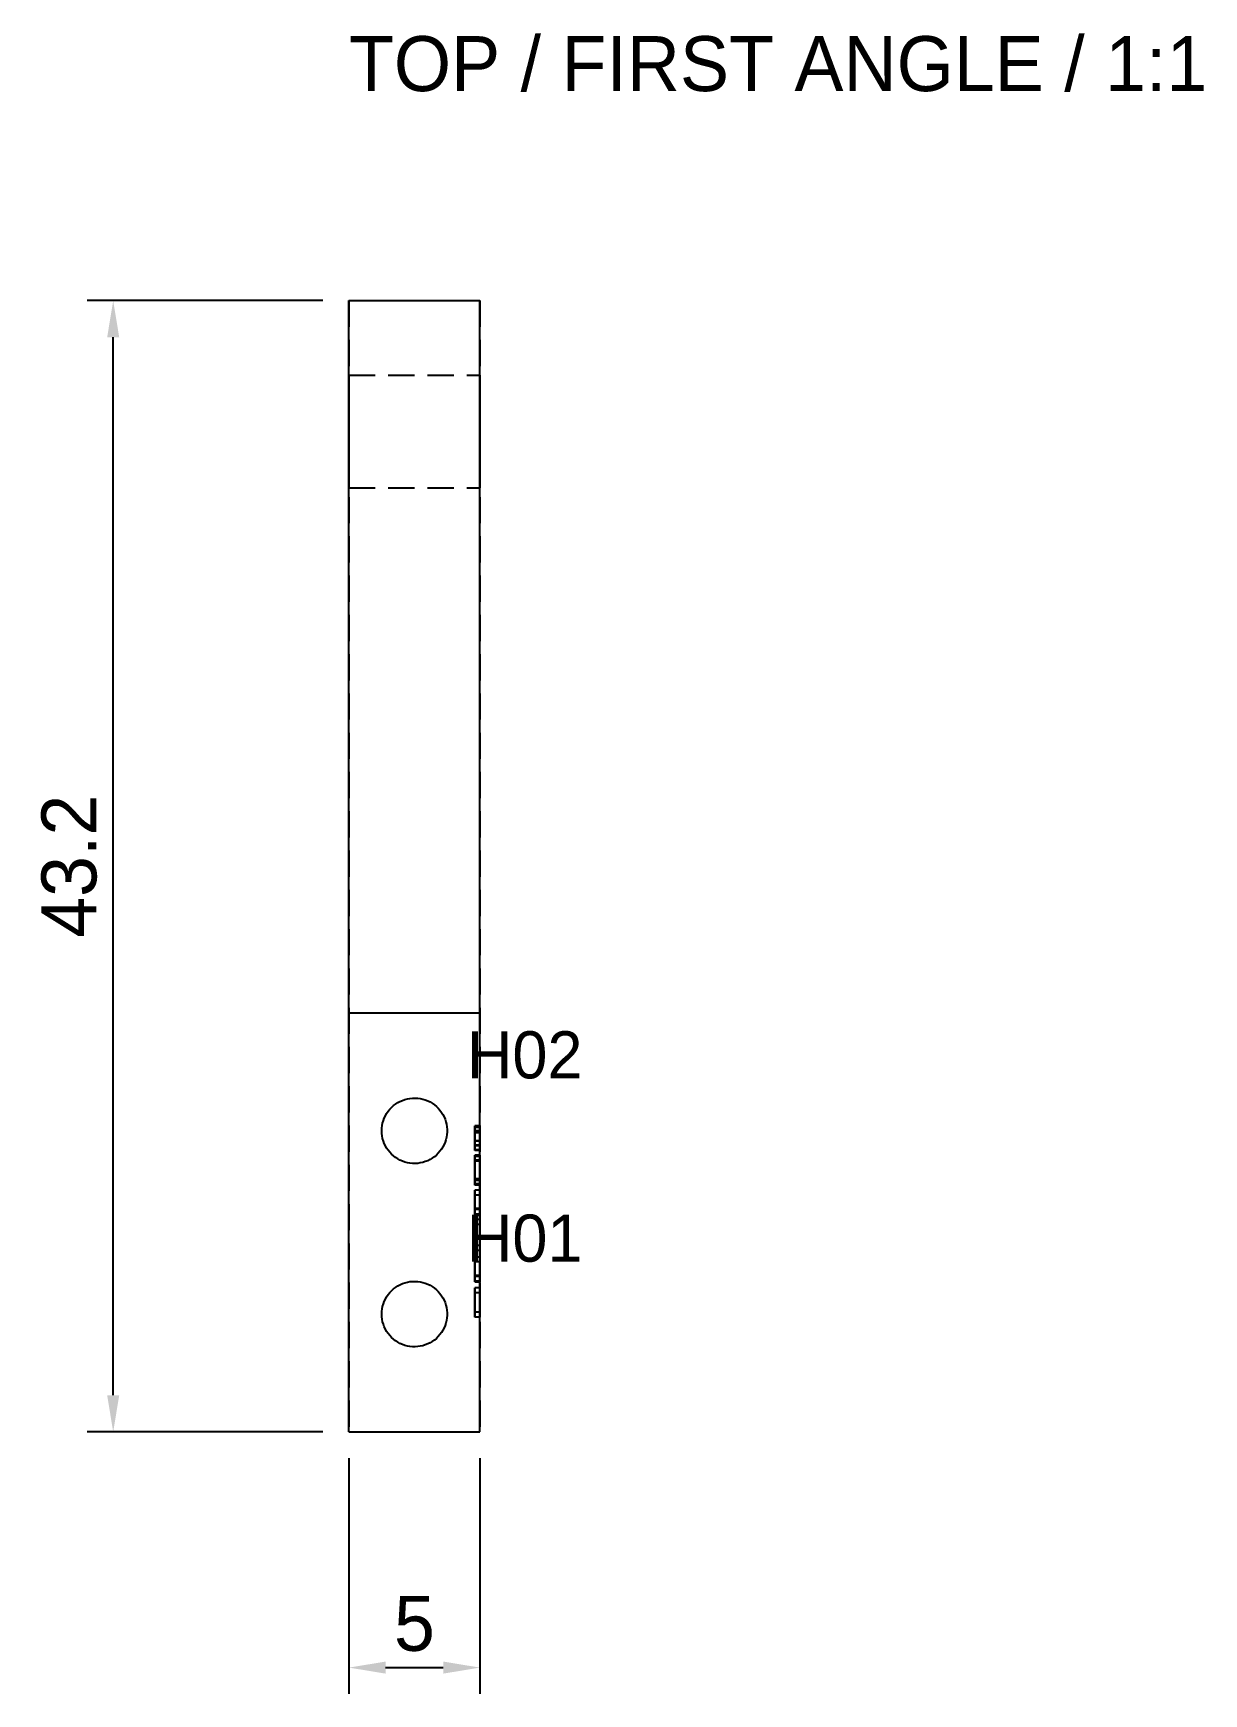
# Model space of a CAD drawing. Header units: millimetres. Extents: x -120 to 215, y -119 to 83.
# Drawn here: x -12.1 to 32.6, y -119 to -55.6 of the extents above; entities that cross this region are included whole.
import ezdxf

# ---------------------------------------------------------------- set-up
doc = ezdxf.new("R2010")
doc.units = ezdxf.units.MM
doc.linetypes.add('DASHED', pattern=[1.5, 1, -0.5])
for name, color, linetype in [('ANNOTATION', 7, 'Continuous'), ('DIMENSION', 3, 'Continuous'), ('HIDDEN', 8, 'DASHED'), ('VISIBLE', 7, 'Continuous')]:
    doc.layers.add(name, color=color, linetype=linetype)
doc.dimstyles.get("Standard").update_dxf_attribs({"dimtxt": 2.5, "dimasz": 2.5, "dimexe": 1.25, "dimexo": 0.625, "dimtad": 1, "dimcen": 2.5, "dimazin": 3, "dimtfac": 1, "dimtmove": 0, "dimatfit": 3})

msp = doc.modelspace()

# ---------------------------------------------------------------- linework, layer by layer
at = {"layer": 'HIDDEN'}
for points in [[(0, -65.8), (0, -109)], [(0, -65.8), (5, -65.8)], [(5, -65.8), (5, -109)], [(0, -72.95), (0, -72.8961), (0, -72.73708), (0, -72.48094), (0, -72.1405), (0, -71.73285), (0, -71.27842), (0, -70.8), (0, -70.32158), (0, -69.86715), (0, -69.4595), (0, -69.11906), (0, -68.86292), (0, -68.70391), (0, -68.65)], [(0, -68.65), (0, -68.70391), (0, -68.86292), (0, -69.11906), (0, -69.4595), (0, -69.86715), (0, -70.32158), (0, -70.8), (0, -71.27842), (0, -71.73285), (0, -72.1405), (0, -72.48094), (0, -72.73708), (0, -72.8961), (0, -72.95)], [(0, -68.65), (5, -68.65)], [(0, -68.65), (5, -68.65)], [(5, -72.95), (5, -72.8961), (5, -72.73708), (5, -72.48094), (5, -72.1405), (5, -71.73285), (5, -71.27842), (5, -70.8), (5, -70.32158), (5, -69.86715), (5, -69.4595), (5, -69.11906), (5, -68.86292), (5, -68.70391), (5, -68.65)], [(5, -68.65), (5, -68.70391), (5, -68.86292), (5, -69.11906), (5, -69.4595), (5, -69.86715), (5, -70.32158), (5, -70.8), (5, -71.27842), (5, -71.73285), (5, -72.1405), (5, -72.48094), (5, -72.73708), (5, -72.8961), (5, -72.95)], [(0, -72.95), (5, -72.95)], [(0, -72.95), (5, -72.95)], [(0, -93), (5, -93)], [(1.25, -97.5), (1.25395, -97.40069), (1.26578, -97.302), (1.28541, -97.20457), (1.31272, -97.109), (1.34754, -97.01591), (1.38965, -96.92588), (1.43877, -96.83948), (1.4946, -96.75725), (1.55679, -96.67972), (1.62495, -96.60737), (1.69863, -96.54067), (1.77738, -96.48004), (1.86071, -96.42585), (1.94807, -96.37845), (2.03892, -96.33815), (2.13269, -96.30519), (2.22878, -96.27978), (2.32658, -96.26209), (2.42548, -96.25222), (2.52485, -96.25025), (2.62407, -96.25617), (2.7225, -96.26996), (2.81952, -96.29153), (2.91452, -96.32073), (3.00691, -96.3574), (3.09608, -96.40128), (3.18149, -96.45211), (3.26259, -96.50957), (3.33887, -96.57329), (3.40985, -96.64287), (3.47507, -96.71787), (3.53413, -96.79781), (3.58665, -96.88219), (3.6323, -96.97048), (3.67079, -97.06211), (3.70188, -97.15652), (3.72537, -97.25309), (3.74112, -97.35123), (3.74901, -97.4503), (3.74901, -97.5497), (3.74112, -97.64877), (3.72537, -97.74691), (3.70188, -97.84348), (3.67079, -97.93789), (3.6323, -98.02952), (3.58665, -98.11781), (3.53413, -98.20219), (3.47507, -98.28214), (3.40985, -98.35713), (3.33887, -98.42671), (3.26259, -98.49043), (3.18149, -98.54789), (3.09608, -98.59872), (3.00691, -98.6426), (2.91452, -98.67927), (2.81952, -98.70847), (2.7225, -98.73004), (2.62407, -98.74383), (2.52485, -98.74975), (2.42548, -98.74778), (2.32658, -98.73791), (2.22878, -98.72022), (2.13269, -98.69481), (2.03892, -98.66185), (1.94807, -98.62155), (1.86071, -98.57415), (1.77738, -98.51996), (1.69863, -98.45933), (1.62495, -98.39263), (1.55679, -98.32028), (1.4946, -98.24275), (1.43877, -98.16052), (1.38965, -98.07412), (1.34754, -97.98409), (1.31272, -97.891), (1.28541, -97.79543), (1.26578, -97.698), (1.25395, -97.59931), (1.25, -97.5)], [(5, -97.31104), (4.8, -97.31104)], [(4.8, -97.31104), (4.8, -97.31317), (4.8, -97.31958), (4.8, -97.33026), (4.8, -97.34521), (4.8, -97.36444), (4.8, -97.38794), (4.8, -97.41571), (4.8, -97.44775)], [(4.8, -97.38135), (4.8, -97.36487), (4.8, -97.35059), (4.8, -97.3385), (4.8, -97.32861), (4.8, -97.32092), (4.8, -97.31543), (4.8, -97.31213), (4.8, -97.31104)], [(4.8, -97.57861), (4.8, -97.51868), (4.8, -97.46582), (4.8, -97.42004), (4.8, -97.38135)], [(5, -97.38135), (4.8, -97.38135)], [(4.8, -97.38135), (4.8, -97.38446), (4.8, -97.3938), (4.8, -97.40936), (4.8, -97.43115)], [(4.8, -97.43359), (4.8, -97.41074), (4.8, -97.39441), (4.8, -97.38461), (4.8, -97.38135)], [(4.8, -97.43115), (4.8, -97.45905), (4.8, -97.49292), (4.8, -97.53278), (4.8, -97.57861)], [(4.8, -97.58447), (4.8, -97.53806), (4.8, -97.49744), (4.8, -97.46262), (4.8, -97.43359)], [(4.8, -97.44775), (4.8, -97.48306), (4.8, -97.52063), (4.8, -97.56046), (4.8, -97.60254), (4.8, -97.64688), (4.8, -97.69348), (4.8, -97.74234), (4.8, -97.79346)], [(5, -97.49756), (4.8, -97.49756)], [(4.8, -97.49756), (4.8, -97.49879), (4.8, -97.5025), (4.8, -97.50868), (4.8, -97.51733), (4.8, -97.52846), (4.8, -97.54205), (4.8, -97.55812), (4.8, -97.57666)], [(4.8, -97.58301), (4.8, -97.56298), (4.8, -97.54562), (4.8, -97.53094), (4.8, -97.51892), (4.8, -97.50957), (4.8, -97.5029), (4.8, -97.49889), (4.8, -97.49756)], [(5, -97.56201), (4.8, -97.56201)], [(4.8, -97.56201), (4.8, -97.56303), (4.8, -97.5661), (4.8, -97.57121), (4.8, -97.57837), (4.8, -97.58757), (4.8, -97.59882), (4.8, -97.61211), (4.8, -97.62744)], [(4.8, -97.65186), (4.8, -97.6308), (4.8, -97.61255), (4.8, -97.59711), (4.8, -97.58447), (4.8, -97.57465), (4.8, -97.56763), (4.8, -97.56342), (4.8, -97.56201)], [(4.8, -97.57666), (4.8, -97.6189), (4.8, -97.6665), (4.8, -97.71948), (4.8, -97.77783)], [(5, -97.57861), (4.8, -97.57861)], [(4.8, -97.79248), (4.8, -97.73288), (4.8, -97.6781), (4.8, -97.62814), (4.8, -97.58301)], [(4.8, -97.80029), (4.8, -97.74286), (4.8, -97.68774), (4.8, -97.63495), (4.8, -97.58447)], [(4.8, -97.62744), (4.8, -97.66254), (4.8, -97.70239), (4.8, -97.74701), (4.8, -97.79639)], [(4.8, -97.854), (4.8, -97.79926), (4.8, -97.74731), (4.8, -97.69818), (4.8, -97.65186)], [(5, -97.38135), (5, -97.36487), (5, -97.35059), (5, -97.3385), (5, -97.32861), (5, -97.32092), (5, -97.31543), (5, -97.31213), (5, -97.31104)], [(5, -97.31104), (5, -97.31317), (5, -97.31958), (5, -97.33026), (5, -97.34521), (5, -97.36444), (5, -97.38794), (5, -97.41571), (5, -97.44775)], [(5, -97.43359), (5, -97.41074), (5, -97.39441), (5, -97.38461), (5, -97.38135)], [(5, -97.38135), (5, -97.38446), (5, -97.3938), (5, -97.40936), (5, -97.43115)], [(5, -97.57861), (5, -97.51868), (5, -97.46582), (5, -97.42004), (5, -97.38135)], [(5, -97.43115), (5, -97.45905), (5, -97.49292), (5, -97.53278), (5, -97.57861)], [(5, -97.58447), (5, -97.53806), (5, -97.49744), (5, -97.46262), (5, -97.43359)], [(5, -97.44775), (5, -97.48306), (5, -97.52063), (5, -97.56046), (5, -97.60254), (5, -97.64688), (5, -97.69348), (5, -97.74234), (5, -97.79346)], [(5, -97.58301), (5, -97.56298), (5, -97.54562), (5, -97.53094), (5, -97.51892), (5, -97.50957), (5, -97.5029), (5, -97.49889), (5, -97.49756)], [(5, -97.49756), (5, -97.49879), (5, -97.5025), (5, -97.50868), (5, -97.51733), (5, -97.52846), (5, -97.54205), (5, -97.55812), (5, -97.57666)], [(5, -97.65186), (5, -97.6308), (5, -97.61255), (5, -97.59711), (5, -97.58447), (5, -97.57465), (5, -97.56763), (5, -97.56342), (5, -97.56201)], [(5, -97.56201), (5, -97.56303), (5, -97.5661), (5, -97.57121), (5, -97.57837), (5, -97.58757), (5, -97.59882), (5, -97.61211), (5, -97.62744)], [(5, -97.57666), (5, -97.6189), (5, -97.6665), (5, -97.71948), (5, -97.77783)], [(5, -97.79248), (5, -97.73288), (5, -97.6781), (5, -97.62814), (5, -97.58301)], [(5, -97.80029), (5, -97.74286), (5, -97.68774), (5, -97.63495), (5, -97.58447)], [(5, -97.62744), (5, -97.66254), (5, -97.70239), (5, -97.74701), (5, -97.79639)], [(5, -97.854), (5, -97.79926), (5, -97.74731), (5, -97.69818), (5, -97.65186)], [(4.8, -97.77783), (4.8, -97.80426), (4.8, -97.83374), (4.8, -97.86627), (4.8, -97.90186)], [(4.8, -97.96973), (4.8, -97.93137), (4.8, -97.88904), (4.8, -97.84274), (4.8, -97.79248)], [(4.8, -97.79346), (4.8, -97.8837), (4.8, -97.96594), (4.8, -98.04019), (4.8, -98.10645)], [(4.8, -97.79639), (4.8, -97.84552), (4.8, -97.89038), (4.8, -97.93097), (4.8, -97.96729)], [(4.8, -98.08447), (4.8, -98.02386), (4.8, -97.9563), (4.8, -97.88178), (4.8, -97.80029)], [(4.8, -97.88232), (4.8, -97.86646), (4.8, -97.854)], [(5, -97.88232), (4.8, -97.88232)], [(4.8, -97.90186), (4.8, -97.88232)], [(5, -97.90186), (4.8, -97.90186)], [(4.8, -97.96729), (4.8, -97.99841), (4.8, -98.02344), (4.8, -98.04236), (4.8, -98.05518)], [(4.8, -98.07275), (4.8, -98.05496), (4.8, -98.03186), (4.8, -98.00345), (4.8, -97.96973)], [(5, -98.05518), (4.8, -98.05518)], [(4.8, -98.05518), (4.8, -98.23096)], [(5, -98.07275), (4.8, -98.07275)], [(4.8, -98.24854), (4.8, -98.07275)], [(4.8, -98.23096), (4.8, -98.22162), (4.8, -98.20972), (4.8, -98.19525), (4.8, -98.17822), (4.8, -98.15863), (4.8, -98.13647), (4.8, -98.11176), (4.8, -98.08447)], [(4.8, -98.10645), (4.8, -98.1359), (4.8, -98.16202), (4.8, -98.18479), (4.8, -98.20422), (4.8, -98.22031), (4.8, -98.23306), (4.8, -98.24247), (4.8, -98.24854)], [(5, -98.23096), (4.8, -98.23096)], [(5, -98.24854), (4.8, -98.24854)], [(5, -97.77783), (5, -97.80426), (5, -97.83374), (5, -97.86627), (5, -97.90186)], [(5, -97.96973), (5, -97.93137), (5, -97.88904), (5, -97.84274), (5, -97.79248)], [(5, -97.79346), (5, -97.8837), (5, -97.96594), (5, -98.04019), (5, -98.10645)], [(5, -97.79639), (5, -97.84552), (5, -97.89038), (5, -97.93097), (5, -97.96729)], [(5, -98.08447), (5, -98.02386), (5, -97.9563), (5, -97.88178), (5, -97.80029)], [(5, -97.88232), (5, -97.86646), (5, -97.854)], [(5, -97.90186), (5, -97.88232)], [(5, -97.96729), (5, -97.99841), (5, -98.02344), (5, -98.04236), (5, -98.05518)], [(5, -98.07275), (5, -98.05496), (5, -98.03186), (5, -98.00345), (5, -97.96973)], [(5, -98.05518), (5, -98.23096)], [(5, -98.24854), (5, -98.07275)], [(5, -98.23096), (5, -98.22162), (5, -98.20972), (5, -98.19525), (5, -98.17822), (5, -98.15863), (5, -98.13647), (5, -98.11176), (5, -98.08447)], [(5, -98.10645), (5, -98.1359), (5, -98.16202), (5, -98.18479), (5, -98.20422), (5, -98.22031), (5, -98.23306), (5, -98.24247), (5, -98.24854)], [(5, -98.43701), (4.8, -98.43701)], [(4.8, -98.43701), (4.8, -98.43803), (4.8, -98.4411), (4.8, -98.44621), (4.8, -98.45337), (4.8, -98.46257), (4.8, -98.47382), (4.8, -98.48711), (4.8, -98.50244)], [(4.8, -98.49658), (4.8, -98.47052), (4.8, -98.4519), (4.8, -98.44073), (4.8, -98.43701)], [(5, -98.47998), (4.8, -98.47998)], [(4.8, -98.47998), (4.8, -98.66162)], [(4.8, -98.55029), (4.8, -98.52136), (4.8, -98.5), (4.8, -98.48621), (4.8, -98.47998)], [(4.8, -98.68115), (4.8, -98.65092), (4.8, -98.62274), (4.8, -98.5966), (4.8, -98.57251), (4.8, -98.55046), (4.8, -98.53046), (4.8, -98.5125), (4.8, -98.49658)], [(4.8, -98.50244), (4.8, -98.53873), (4.8, -98.58215), (4.8, -98.63272), (4.8, -98.69043)], [(4.8, -98.7373), (4.8, -98.68002), (4.8, -98.62976), (4.8, -98.58652), (4.8, -98.55029)], [(5, -98.61963), (4.8, -98.61963)], [(4.8, -98.61963), (4.8, -98.62207), (4.8, -98.62939), (4.8, -98.6416), (4.8, -98.65869)], [(4.8, -98.66016), (4.8, -98.64243), (4.8, -98.62976), (4.8, -98.62216), (4.8, -98.61963)], [(4.8, -98.65869), (4.8, -98.6814), (4.8, -98.71045), (4.8, -98.74585), (4.8, -98.7876)], [(4.8, -98.78369), (4.8, -98.74484), (4.8, -98.7113), (4.8, -98.68308), (4.8, -98.66016)], [(5, -98.66162), (4.8, -98.66162)], [(4.8, -98.66162), (4.8, -98.66637), (4.8, -98.67331), (4.8, -98.68243), (4.8, -98.69373), (4.8, -98.70721), (4.8, -98.72287), (4.8, -98.74072), (4.8, -98.76074)], [(4.8, -98.99805), (4.8, -98.94257), (4.8, -98.89163), (4.8, -98.84522), (4.8, -98.80334), (4.8, -98.766), (4.8, -98.73318), (4.8, -98.7049), (4.8, -98.68115)], [(4.8, -98.69043), (4.8, -98.75363), (4.8, -98.82068), (4.8, -98.89157), (4.8, -98.96631)], [(4.8, -99.01807), (4.8, -98.94083), (4.8, -98.86829), (4.8, -98.80045), (4.8, -98.7373)], [(4.8, -98.76074), (4.8, -98.78312), (4.8, -98.80801), (4.8, -98.83543), (4.8, -98.86536), (4.8, -98.8978), (4.8, -98.93277), (4.8, -98.97025), (4.8, -99.01025)], [(4.8, -98.9751), (4.8, -98.92249), (4.8, -98.87305), (4.8, -98.82678), (4.8, -98.78369)], [(4.8, -98.7876), (4.8, -98.80418), (4.8, -98.82513), (4.8, -98.85045), (4.8, -98.88013), (4.8, -98.91417), (4.8, -98.95258), (4.8, -98.99535), (4.8, -99.04248)], [(5, -98.49658), (5, -98.47052), (5, -98.4519), (5, -98.44073), (5, -98.43701)], [(5, -98.43701), (5, -98.43803), (5, -98.4411), (5, -98.44621), (5, -98.45337), (5, -98.46257), (5, -98.47382), (5, -98.48711), (5, -98.50244)], [(5, -98.55029), (5, -98.52136), (5, -98.5), (5, -98.48621), (5, -98.47998)], [(5, -98.47998), (5, -98.66162)], [(5, -98.68115), (5, -98.65092), (5, -98.62274), (5, -98.5966), (5, -98.57251), (5, -98.55046), (5, -98.53046), (5, -98.5125), (5, -98.49658)], [(5, -98.50244), (5, -98.53873), (5, -98.58215), (5, -98.63272), (5, -98.69043)], [(5, -98.7373), (5, -98.68002), (5, -98.62976), (5, -98.58652), (5, -98.55029)], [(5, -98.66016), (5, -98.64243), (5, -98.62976), (5, -98.62216), (5, -98.61963)], [(5, -98.61963), (5, -98.62207), (5, -98.62939), (5, -98.6416), (5, -98.65869)], [(5, -98.65869), (5, -98.6814), (5, -98.71045), (5, -98.74585), (5, -98.7876)], [(5, -98.78369), (5, -98.74484), (5, -98.7113), (5, -98.68308), (5, -98.66016)], [(5, -98.66162), (5, -98.66637), (5, -98.67331), (5, -98.68243), (5, -98.69373), (5, -98.70721), (5, -98.72287), (5, -98.74072), (5, -98.76074)], [(5, -98.99805), (5, -98.94257), (5, -98.89163), (5, -98.84522), (5, -98.80334), (5, -98.766), (5, -98.73318), (5, -98.7049), (5, -98.68115)], [(5, -98.69043), (5, -98.75363), (5, -98.82068), (5, -98.89157), (5, -98.96631)], [(5, -99.01807), (5, -98.94083), (5, -98.86829), (5, -98.80045), (5, -98.7373)], [(5, -98.76074), (5, -98.78312), (5, -98.80801), (5, -98.83543), (5, -98.86536), (5, -98.8978), (5, -98.93277), (5, -98.97025), (5, -99.01025)], [(5, -98.9751), (5, -98.92249), (5, -98.87305), (5, -98.82678), (5, -98.78369)], [(5, -98.7876), (5, -98.80418), (5, -98.82513), (5, -98.85045), (5, -98.88013), (5, -98.91417), (5, -98.95258), (5, -98.99535), (5, -99.04248)], [(4.8, -98.96631), (4.8, -99.05954), (4.8, -99.1449), (4.8, -99.22238), (4.8, -99.29199)], [(4.8, -99.19482), (4.8, -99.14447), (4.8, -99.09106), (4.8, -99.03461), (4.8, -98.9751)], [(4.8, -99.28369), (4.8, -99.26727), (4.8, -99.24533), (4.8, -99.21789), (4.8, -99.18494), (4.8, -99.14648), (4.8, -99.10251), (4.8, -99.05303), (4.8, -98.99805)], [(4.8, -99.01025), (4.8, -99.05177), (4.8, -99.09036), (4.8, -99.12605), (4.8, -99.15881), (4.8, -99.18867), (4.8, -99.21561), (4.8, -99.23963), (4.8, -99.26074)], [(4.8, -99.28076), (4.8, -99.22003), (4.8, -99.15601), (4.8, -99.08868), (4.8, -99.01807)], [(4.8, -99.04248), (4.8, -99.08995), (4.8, -99.13373), (4.8, -99.17381), (4.8, -99.21021), (4.8, -99.2429), (4.8, -99.27191), (4.8, -99.29723), (4.8, -99.31885)], [(4.8, -99.33887), (4.8, -99.31247), (4.8, -99.27966), (4.8, -99.24045), (4.8, -99.19482)], [(4.8, -99.26074), (4.8, -99.27917), (4.8, -99.29514), (4.8, -99.30865), (4.8, -99.3197), (4.8, -99.3283), (4.8, -99.33444), (4.8, -99.33813), (4.8, -99.33936)], [(4.8, -99.46045), (4.8, -99.42615), (4.8, -99.38477), (4.8, -99.3363), (4.8, -99.28076)], [(4.8, -99.33936), (4.8, -99.33588), (4.8, -99.32544), (4.8, -99.30804), (4.8, -99.28369)], [(4.8, -99.29199), (4.8, -99.35413), (4.8, -99.40918), (4.8, -99.45715), (4.8, -99.49805)], [(4.8, -99.31885), (4.8, -99.36685), (4.8, -99.40833), (4.8, -99.44327), (4.8, -99.47168)], [(4.8, -99.39795), (4.8, -99.3895), (4.8, -99.37683), (4.8, -99.35995), (4.8, -99.33887)], [(5, -99.33936), (4.8, -99.33936)], [(5, -99.39795), (4.8, -99.39795)], [(4.8, -99.57666), (4.8, -99.39795)], [(4.8, -99.52197), (4.8, -99.51813), (4.8, -99.50659), (4.8, -99.48737), (4.8, -99.46045)], [(4.8, -99.47168), (4.8, -99.49368), (4.8, -99.5094), (4.8, -99.51883), (4.8, -99.52197)], [(4.8, -99.49805), (4.8, -99.51562), (4.8, -99.53098), (4.8, -99.54412), (4.8, -99.55505), (4.8, -99.56377), (4.8, -99.57028), (4.8, -99.57458), (4.8, -99.57666)], [(5, -99.52197), (4.8, -99.52197)], [(5, -98.96631), (5, -99.05954), (5, -99.1449), (5, -99.22238), (5, -99.29199)], [(5, -99.19482), (5, -99.14447), (5, -99.09106), (5, -99.03461), (5, -98.9751)], [(5, -99.28369), (5, -99.26727), (5, -99.24533), (5, -99.21789), (5, -99.18494), (5, -99.14648), (5, -99.10251), (5, -99.05303), (5, -98.99805)], [(5, -99.01025), (5, -99.05177), (5, -99.09036), (5, -99.12605), (5, -99.15881), (5, -99.18867), (5, -99.21561), (5, -99.23963), (5, -99.26074)], [(5, -99.28076), (5, -99.22003), (5, -99.15601), (5, -99.08868), (5, -99.01807)], [(5, -99.04248), (5, -99.08995), (5, -99.13373), (5, -99.17381), (5, -99.21021), (5, -99.2429), (5, -99.27191), (5, -99.29723), (5, -99.31885)], [(5, -99.33887), (5, -99.31247), (5, -99.27966), (5, -99.24045), (5, -99.19482)], [(5, -99.26074), (5, -99.27917), (5, -99.29514), (5, -99.30865), (5, -99.3197), (5, -99.3283), (5, -99.33444), (5, -99.33813), (5, -99.33936)], [(5, -99.46045), (5, -99.42615), (5, -99.38477), (5, -99.3363), (5, -99.28076)], [(5, -99.33936), (5, -99.33588), (5, -99.32544), (5, -99.30804), (5, -99.28369)], [(5, -99.29199), (5, -99.35413), (5, -99.40918), (5, -99.45715), (5, -99.49805)], [(5, -99.31885), (5, -99.36685), (5, -99.40833), (5, -99.44327), (5, -99.47168)], [(5, -99.39795), (5, -99.3895), (5, -99.37683), (5, -99.35995), (5, -99.33887)], [(5, -99.57666), (5, -99.39795)], [(5, -99.52197), (5, -99.51813), (5, -99.50659), (5, -99.48737), (5, -99.46045)], [(5, -99.47168), (5, -99.49368), (5, -99.5094), (5, -99.51883), (5, -99.52197)], [(5, -99.49805), (5, -99.51562), (5, -99.53098), (5, -99.54412), (5, -99.55505), (5, -99.56377), (5, -99.57028), (5, -99.57458), (5, -99.57666)], [(5, -99.57666), (4.8, -99.57666)], [(5, -99.77197), (4.8, -99.77197)], [(4.8, -99.77197), (4.8, -100.71826)], [(5, -99.77197), (4.8, -99.77197)], [(4.8, -100.47412), (4.8, -99.77197)], [(5, -99.77393), (4.8, -99.77393)], [(4.8, -99.77393), (4.8, -99.77612), (4.8, -99.78271), (4.8, -99.7937), (4.8, -99.80908)], [(4.8, -99.89404), (4.8, -99.86589), (4.8, -99.84149), (4.8, -99.82085), (4.8, -99.80396), (4.8, -99.79082), (4.8, -99.78143), (4.8, -99.7758), (4.8, -99.77393)], [(4.8, -99.80908), (4.8, -99.82956), (4.8, -99.85584), (4.8, -99.88791), (4.8, -99.92578)], [(4.8, -100.22021), (4.8, -100.17004), (4.8, -100.12256), (4.8, -100.07776), (4.8, -100.03564), (4.8, -99.99622), (4.8, -99.95947), (4.8, -99.92542), (4.8, -99.89404)], [(4.8, -99.92578), (4.8, -99.94785), (4.8, -99.9733), (4.8, -100.00211), (4.8, -100.0343), (4.8, -100.06986), (4.8, -100.1088), (4.8, -100.1511), (4.8, -100.19678)], [(5, -99.95459), (4.8, -99.95459)], [(4.8, -99.95459), (4.8, -99.95576), (4.8, -99.95926), (4.8, -99.9651), (4.8, -99.97327), (4.8, -99.98377), (4.8, -99.99661), (4.8, -100.01179), (4.8, -100.0293)], [(4.8, -100.03662), (4.8, -100.0174), (4.8, -100.00073), (4.8, -99.98663), (4.8, -99.9751), (4.8, -99.96613), (4.8, -99.95972), (4.8, -99.95587), (4.8, -99.95459)], [(4.8, -100.0293), (4.8, -100.06949), (4.8, -100.11536), (4.8, -100.1669), (4.8, -100.22412)], [(4.8, -100.35205), (4.8, -100.29607), (4.8, -100.24481), (4.8, -100.19829), (4.8, -100.15649), (4.8, -100.11943), (4.8, -100.0871), (4.8, -100.05949), (4.8, -100.03662)], [(5, -100.47412), (5, -99.77197)], [(5, -99.77197), (5, -100.71826)], [(5, -99.89404), (5, -99.86589), (5, -99.84149), (5, -99.82085), (5, -99.80396), (5, -99.79082), (5, -99.78143), (5, -99.7758), (5, -99.77393)], [(5, -99.77393), (5, -99.77612), (5, -99.78271), (5, -99.7937), (5, -99.80908)], [(5, -99.80908), (5, -99.82956), (5, -99.85584), (5, -99.88791), (5, -99.92578)], [(5, -100.22021), (5, -100.17004), (5, -100.12256), (5, -100.07776), (5, -100.03564), (5, -99.99622), (5, -99.95947), (5, -99.92542), (5, -99.89404)], [(5, -99.92578), (5, -99.94785), (5, -99.9733), (5, -100.00211), (5, -100.0343), (5, -100.06986), (5, -100.1088), (5, -100.1511), (5, -100.19678)], [(5, -100.03662), (5, -100.0174), (5, -100.00073), (5, -99.98663), (5, -99.9751), (5, -99.96613), (5, -99.95972), (5, -99.95587), (5, -99.95459)], [(5, -99.95459), (5, -99.95576), (5, -99.95926), (5, -99.9651), (5, -99.97327), (5, -99.98377), (5, -99.99661), (5, -100.01179), (5, -100.0293)], [(5, -100.0293), (5, -100.06949), (5, -100.11536), (5, -100.1669), (5, -100.22412)], [(5, -100.35205), (5, -100.29607), (5, -100.24481), (5, -100.19829), (5, -100.15649), (5, -100.11943), (5, -100.0871), (5, -100.05949), (5, -100.03662)], [(4.8, -100.19678), (4.8, -100.23456), (4.8, -100.2688), (4.8, -100.2995), (4.8, -100.32666), (4.8, -100.35028), (4.8, -100.37036), (4.8, -100.3869), (4.8, -100.3999)], [(4.8, -100.54541), (4.8, -100.51384), (4.8, -100.47968), (4.8, -100.44292), (4.8, -100.40356), (4.8, -100.36162), (4.8, -100.31708), (4.8, -100.26994), (4.8, -100.22021)], [(4.8, -100.22412), (4.8, -100.28442), (4.8, -100.33838), (4.8, -100.38599), (4.8, -100.42725)], [(4.8, -100.58203), (4.8, -100.56103), (4.8, -100.53781), (4.8, -100.51238), (4.8, -100.48474), (4.8, -100.45489), (4.8, -100.42282), (4.8, -100.38854), (4.8, -100.35205)], [(4.8, -100.3999), (4.8, -100.44092), (4.8, -100.47412)], [(4.8, -100.42725), (4.8, -100.44511), (4.8, -100.46063), (4.8, -100.4738), (4.8, -100.48462), (4.8, -100.49309), (4.8, -100.49921), (4.8, -100.50298), (4.8, -100.50439)], [(5, -100.47412), (4.8, -100.47412)], [(5, -100.50439), (4.8, -100.50439)], [(4.8, -100.50439), (4.8, -100.68506)], [(4.8, -100.68506), (4.8, -100.67882), (4.8, -100.66937), (4.8, -100.65672), (4.8, -100.64087), (4.8, -100.62181), (4.8, -100.59955), (4.8, -100.57408), (4.8, -100.54541)], [(4.8, -100.69775), (4.8, -100.67697), (4.8, -100.65076), (4.8, -100.61911), (4.8, -100.58203)], [(5, -100.68506), (4.8, -100.68506)], [(4.8, -100.71842), (4.8, -100.71713), (4.8, -100.71325), (4.8, -100.70679), (4.8, -100.69775)], [(5, -100.71826), (4.8, -100.71826)], [(4.8, -100.71826), (4.8, -100.71842)], [(4.8, -100.71842), (5, -100.71842)], [(5, -100.19678), (5, -100.23456), (5, -100.2688), (5, -100.2995), (5, -100.32666), (5, -100.35028), (5, -100.37036), (5, -100.3869), (5, -100.3999)], [(5, -100.54541), (5, -100.51384), (5, -100.47968), (5, -100.44292), (5, -100.40356), (5, -100.36162), (5, -100.31708), (5, -100.26994), (5, -100.22021)], [(5, -100.22412), (5, -100.28442), (5, -100.33838), (5, -100.38599), (5, -100.42725)], [(5, -100.58203), (5, -100.56103), (5, -100.53781), (5, -100.51238), (5, -100.48474), (5, -100.45489), (5, -100.42282), (5, -100.38854), (5, -100.35205)], [(5, -100.3999), (5, -100.44092), (5, -100.47412)], [(5, -100.42725), (5, -100.44511), (5, -100.46063), (5, -100.4738), (5, -100.48462), (5, -100.49309), (5, -100.49921), (5, -100.50298), (5, -100.50439)], [(5, -100.50439), (5, -100.68506)], [(5, -100.68506), (5, -100.67882), (5, -100.66937), (5, -100.65672), (5, -100.64087), (5, -100.62181), (5, -100.59955), (5, -100.57408), (5, -100.54541)], [(5, -100.69775), (5, -100.67697), (5, -100.65076), (5, -100.61911), (5, -100.58203)], [(5, -100.71842), (5, -100.71713), (5, -100.71325), (5, -100.70679), (5, -100.69775)], [(5, -100.71826), (5, -100.71842)], [(5, -100.88525), (4.8, -100.88525)], [(4.8, -100.88525), (4.8, -100.88763), (4.8, -100.89478), (4.8, -100.90668), (4.8, -100.92334)], [(4.8, -100.94141), (4.8, -100.91684), (4.8, -100.89929), (4.8, -100.88876), (4.8, -100.88525)], [(4.8, -100.92334), (4.8, -100.94373), (4.8, -100.9668), (4.8, -100.99255), (4.8, -101.021)], [(4.8, -101.11084), (4.8, -101.05777), (4.8, -101.01184), (4.8, -100.97305), (4.8, -100.94141)], [(4.8, -101.021), (4.8, -101.08337), (4.8, -101.15137)], [(4.8, -101.11816), (4.8, -101.10172), (4.8, -101.08997), (4.8, -101.08292), (4.8, -101.08057)], [(4.8, -101.08057), (4.8, -101.08172), (4.8, -101.08517), (4.8, -101.09093), (4.8, -101.099), (4.8, -101.10937), (4.8, -101.12204), (4.8, -101.13702), (4.8, -101.1543)], [(5, -101.08057), (4.8, -101.08057)], [(4.8, -101.3208), (4.8, -101.26154), (4.8, -101.20679), (4.8, -101.15656), (4.8, -101.11084)], [(4.8, -101.22314), (4.8, -101.19131), (4.8, -101.16321), (4.8, -101.13882), (4.8, -101.11816)], [(4.8, -101.15137), (4.8, -101.1886), (4.8, -101.22949), (4.8, -101.27405), (4.8, -101.32227)], [(4.8, -101.1543), (4.8, -101.19315), (4.8, -101.23596), (4.8, -101.28275), (4.8, -101.3335)], [(4.8, -101.35156), (4.8, -101.31332), (4.8, -101.27917), (4.8, -101.24912), (4.8, -101.22314)], [(4.8, -101.57568), (4.8, -101.53517), (4.8, -101.49713), (4.8, -101.46156), (4.8, -101.42847), (4.8, -101.39784), (4.8, -101.36969), (4.8, -101.34401), (4.8, -101.3208)], [(4.8, -101.32227), (4.8, -101.37418), (4.8, -101.42981), (4.8, -101.48917), (4.8, -101.55225)], [(4.8, -101.3335), (4.8, -101.35399), (4.8, -101.37738), (4.8, -101.40367), (4.8, -101.43286), (4.8, -101.46495), (4.8, -101.49994), (4.8, -101.53783), (4.8, -101.57861)], [(4.8, -101.57373), (4.8, -101.50674), (4.8, -101.44739), (4.8, -101.39566), (4.8, -101.35156)], [(5, -100.94141), (5, -100.91684), (5, -100.89929), (5, -100.88876), (5, -100.88525)], [(5, -100.88525), (5, -100.88763), (5, -100.89478), (5, -100.90668), (5, -100.92334)], [(5, -100.92334), (5, -100.94373), (5, -100.9668), (5, -100.99255), (5, -101.021)], [(5, -101.11084), (5, -101.05777), (5, -101.01184), (5, -100.97305), (5, -100.94141)], [(5, -101.021), (5, -101.08337), (5, -101.15137)], [(5, -101.11816), (5, -101.10172), (5, -101.08997), (5, -101.08292), (5, -101.08057)], [(5, -101.08057), (5, -101.08172), (5, -101.08517), (5, -101.09093), (5, -101.099), (5, -101.10937), (5, -101.12204), (5, -101.13702), (5, -101.1543)], [(5, -101.3208), (5, -101.26154), (5, -101.20679), (5, -101.15656), (5, -101.11084)], [(5, -101.22314), (5, -101.19131), (5, -101.16321), (5, -101.13882), (5, -101.11816)], [(5, -101.15137), (5, -101.1886), (5, -101.22949), (5, -101.27405), (5, -101.32227)], [(5, -101.1543), (5, -101.19315), (5, -101.23596), (5, -101.28275), (5, -101.3335)], [(5, -101.35156), (5, -101.31332), (5, -101.27917), (5, -101.24912), (5, -101.22314)], [(5, -101.57568), (5, -101.53517), (5, -101.49713), (5, -101.46156), (5, -101.42847), (5, -101.39784), (5, -101.36969), (5, -101.34401), (5, -101.3208)], [(5, -101.32227), (5, -101.37418), (5, -101.42981), (5, -101.48917), (5, -101.55225)], [(5, -101.3335), (5, -101.35399), (5, -101.37738), (5, -101.40367), (5, -101.43286), (5, -101.46495), (5, -101.49994), (5, -101.53783), (5, -101.57861)], [(5, -101.57373), (5, -101.50674), (5, -101.44739), (5, -101.39566), (5, -101.35156)], [(4.8, -101.55225), (4.8, -102.06885)], [(4.8, -101.87939), (4.8, -101.57373)], [(4.8, -102.06885), (4.8, -101.57568)], [(4.8, -101.57861), (4.8, -101.87939)], [(5, -101.87939), (4.8, -101.87939)], [(5, -101.87939), (4.8, -101.87939)], [(5, -102.06885), (4.8, -102.06885)], [(5, -102.06885), (4.8, -102.06885)], [(5, -101.55225), (5, -102.06885)], [(5, -101.87939), (5, -101.57373)], [(5, -102.06885), (5, -101.57568)], [(5, -101.57861), (5, -101.87939)], [(5, -102.32861), (4.8, -102.32861)], [(4.8, -102.32861), (4.8, -103.2749)], [(5, -102.32861), (4.8, -102.32861)], [(4.8, -103.03076), (4.8, -102.32861)], [(5, -102.33057), (4.8, -102.33057)], [(4.8, -102.33057), (4.8, -102.33276), (4.8, -102.33936), (4.8, -102.35034), (4.8, -102.36572)], [(4.8, -102.45068), (4.8, -102.42253), (4.8, -102.39813), (4.8, -102.37749), (4.8, -102.3606), (4.8, -102.34746), (4.8, -102.33807), (4.8, -102.33244), (4.8, -102.33057)], [(4.8, -102.36572), (4.8, -102.3862), (4.8, -102.41248), (4.8, -102.44455), (4.8, -102.48242)], [(4.8, -102.77686), (4.8, -102.72668), (4.8, -102.6792), (4.8, -102.6344), (4.8, -102.59229), (4.8, -102.55286), (4.8, -102.51611), (4.8, -102.48206), (4.8, -102.45068)], [(4.8, -102.48242), (4.8, -102.50449), (4.8, -102.52994), (4.8, -102.55875), (4.8, -102.59094), (4.8, -102.6265), (4.8, -102.66544), (4.8, -102.70774), (4.8, -102.75342)], [(5, -102.51123), (4.8, -102.51123)], [(4.8, -102.51123), (4.8, -102.5124), (4.8, -102.5159), (4.8, -102.52174), (4.8, -102.52991), (4.8, -102.54041), (4.8, -102.55325), (4.8, -102.56843), (4.8, -102.58594)], [(4.8, -102.59326), (4.8, -102.57404), (4.8, -102.55737), (4.8, -102.54327), (4.8, -102.53174), (4.8, -102.52277), (4.8, -102.51636), (4.8, -102.51251), (4.8, -102.51123)], [(4.8, -102.58594), (4.8, -102.62613), (4.8, -102.672), (4.8, -102.72354), (4.8, -102.78076)], [(4.8, -102.90869), (4.8, -102.85271), (4.8, -102.80145), (4.8, -102.75493), (4.8, -102.71313), (4.8, -102.67607), (4.8, -102.64374), (4.8, -102.61613), (4.8, -102.59326)], [(5, -103.03076), (5, -102.32861)], [(5, -102.32861), (5, -103.2749)], [(5, -102.45068), (5, -102.42253), (5, -102.39813), (5, -102.37749), (5, -102.3606), (5, -102.34746), (5, -102.33807), (5, -102.33244), (5, -102.33057)], [(5, -102.33057), (5, -102.33276), (5, -102.33936), (5, -102.35034), (5, -102.36572)], [(5, -102.36572), (5, -102.3862), (5, -102.41248), (5, -102.44455), (5, -102.48242)], [(5, -102.77686), (5, -102.72668), (5, -102.6792), (5, -102.6344), (5, -102.59229), (5, -102.55286), (5, -102.51611), (5, -102.48206), (5, -102.45068)], [(5, -102.48242), (5, -102.50449), (5, -102.52994), (5, -102.55875), (5, -102.59094), (5, -102.6265), (5, -102.66544), (5, -102.70774), (5, -102.75342)], [(5, -102.59326), (5, -102.57404), (5, -102.55737), (5, -102.54327), (5, -102.53174), (5, -102.52277), (5, -102.51636), (5, -102.51251), (5, -102.51123)], [(5, -102.51123), (5, -102.5124), (5, -102.5159), (5, -102.52174), (5, -102.52991), (5, -102.54041), (5, -102.55325), (5, -102.56843), (5, -102.58594)], [(5, -102.58594), (5, -102.62613), (5, -102.672), (5, -102.72354), (5, -102.78076)], [(5, -102.90869), (5, -102.85271), (5, -102.80145), (5, -102.75493), (5, -102.71313), (5, -102.67607), (5, -102.64374), (5, -102.61613), (5, -102.59326)], [(1.25, -104.5), (1.25395, -104.40069), (1.26578, -104.302), (1.28541, -104.20457), (1.31272, -104.109), (1.34754, -104.01591), (1.38965, -103.92588), (1.43877, -103.83948), (1.4946, -103.75725), (1.55679, -103.67972), (1.62495, -103.60737), (1.69863, -103.54067), (1.77738, -103.48004), (1.86071, -103.42585), (1.94807, -103.37845), (2.03892, -103.33815), (2.13269, -103.30519), (2.22878, -103.27978), (2.32658, -103.26209), (2.42548, -103.25222), (2.52485, -103.25025), (2.62407, -103.25617), (2.7225, -103.26996), (2.81952, -103.29153), (2.91452, -103.32073), (3.00691, -103.3574), (3.09608, -103.40128), (3.18149, -103.45211), (3.26259, -103.50957), (3.33887, -103.57329), (3.40985, -103.64287), (3.47507, -103.71787), (3.53413, -103.79781), (3.58665, -103.88219), (3.6323, -103.97048), (3.67079, -104.06211), (3.70188, -104.15652), (3.72537, -104.25309), (3.74112, -104.35123), (3.74901, -104.4503), (3.74901, -104.5497), (3.74112, -104.64877), (3.72537, -104.74691), (3.70188, -104.84348), (3.67079, -104.93789), (3.6323, -105.02952), (3.58665, -105.11781), (3.53413, -105.20219), (3.47507, -105.28214), (3.40985, -105.35713), (3.33887, -105.42671), (3.26259, -105.49043), (3.18149, -105.54789), (3.09608, -105.59872), (3.00691, -105.6426), (2.91452, -105.67927), (2.81952, -105.70847), (2.7225, -105.73004), (2.62407, -105.74383), (2.52485, -105.74975), (2.42548, -105.74778), (2.32658, -105.73791), (2.22878, -105.72022), (2.13269, -105.69481), (2.03892, -105.66185), (1.94807, -105.62155), (1.86071, -105.57415), (1.77738, -105.51996), (1.69863, -105.45933), (1.62495, -105.39263), (1.55679, -105.32028), (1.4946, -105.24275), (1.43877, -105.16052), (1.38965, -105.07412), (1.34754, -104.98409), (1.31272, -104.891), (1.28541, -104.79543), (1.26578, -104.698), (1.25395, -104.59931), (1.25, -104.5)], [(4.8, -102.75342), (4.8, -102.7912), (4.8, -102.82544), (4.8, -102.85614), (4.8, -102.8833), (4.8, -102.90692), (4.8, -102.927), (4.8, -102.94354), (4.8, -102.95654)], [(4.8, -103.10205), (4.8, -103.07048), (4.8, -103.03632), (4.8, -102.99956), (4.8, -102.96021), (4.8, -102.91826), (4.8, -102.87372), (4.8, -102.82658), (4.8, -102.77686)], [(4.8, -102.78076), (4.8, -102.84106), (4.8, -102.89502), (4.8, -102.94263), (4.8, -102.98389)], [(4.8, -103.13867), (4.8, -103.11767), (4.8, -103.09445), (4.8, -103.06902), (4.8, -103.04138), (4.8, -103.01153), (4.8, -102.97946), (4.8, -102.94518), (4.8, -102.90869)], [(4.8, -102.95654), (4.8, -102.99756), (4.8, -103.03076)], [(4.8, -102.98389), (4.8, -103.00175), (4.8, -103.01727), (4.8, -103.03044), (4.8, -103.04126), (4.8, -103.04973), (4.8, -103.05585), (4.8, -103.05962), (4.8, -103.06104)], [(5, -103.03076), (4.8, -103.03076)], [(5, -103.06104), (4.8, -103.06104)], [(4.8, -103.06104), (4.8, -103.2417)], [(4.8, -103.2417), (4.8, -103.23546), (4.8, -103.22601), (4.8, -103.21336), (4.8, -103.19751), (4.8, -103.17845), (4.8, -103.15619), (4.8, -103.13072), (4.8, -103.10205)], [(4.8, -103.25439), (4.8, -103.23361), (4.8, -103.2074), (4.8, -103.17575), (4.8, -103.13867)], [(5, -103.2417), (4.8, -103.2417)], [(4.8, -103.27506), (4.8, -103.27377), (4.8, -103.26989), (4.8, -103.26344), (4.8, -103.25439)], [(5, -103.2749), (4.8, -103.2749)], [(4.8, -103.2749), (4.8, -103.27506)], [(4.8, -103.27506), (5, -103.27506)], [(5, -102.75342), (5, -102.7912), (5, -102.82544), (5, -102.85614), (5, -102.8833), (5, -102.90692), (5, -102.927), (5, -102.94354), (5, -102.95654)], [(5, -103.10205), (5, -103.07048), (5, -103.03632), (5, -102.99956), (5, -102.96021), (5, -102.91826), (5, -102.87372), (5, -102.82658), (5, -102.77686)], [(5, -102.78076), (5, -102.84106), (5, -102.89502), (5, -102.94263), (5, -102.98389)], [(5, -103.13867), (5, -103.11767), (5, -103.09445), (5, -103.06902), (5, -103.04138), (5, -103.01153), (5, -102.97946), (5, -102.94518), (5, -102.90869)], [(5, -102.95654), (5, -102.99756), (5, -103.03076)], [(5, -102.98389), (5, -103.00175), (5, -103.01727), (5, -103.03044), (5, -103.04126), (5, -103.04973), (5, -103.05585), (5, -103.05962), (5, -103.06104)], [(5, -103.06104), (5, -103.2417)], [(5, -103.2417), (5, -103.23546), (5, -103.22601), (5, -103.21336), (5, -103.19751), (5, -103.17845), (5, -103.15619), (5, -103.13072), (5, -103.10205)], [(5, -103.25439), (5, -103.23361), (5, -103.2074), (5, -103.17575), (5, -103.13867)], [(5, -103.27506), (5, -103.27377), (5, -103.26989), (5, -103.26344), (5, -103.25439)], [(5, -103.2749), (5, -103.27506)], [(5, -103.49658), (4.8, -103.49658)], [(4.8, -103.49658), (4.8, -103.68604)], [(5, -103.49658), (4.8, -103.49658)], [(4.8, -103.68604), (4.8, -103.49658)], [(5, -103.68604), (4.8, -103.68604)], [(4.8, -103.68604), (4.8, -104.43018)], [(5, -103.68604), (4.8, -103.68604)], [(5, -103.68604), (4.8, -103.68604)], [(5, -103.68604), (4.8, -103.68604)], [(4.8, -104.43018), (4.8, -103.68604)], [(5, -103.68604), (5, -103.49658)], [(5, -103.49658), (5, -103.68604)], [(5, -104.43018), (5, -103.68604)], [(5, -103.68604), (5, -104.43018)], [(5, -104.43018), (4.8, -104.43018)], [(5, -104.43018), (4.8, -104.43018)], [(5, -104.43018), (4.8, -104.43018)], [(5, -104.43018), (4.8, -104.43018)], [(4.8, -104.61963), (4.8, -104.43018)], [(4.8, -104.43018), (4.8, -104.61963)], [(5, -104.61963), (4.8, -104.61963)], [(5, -104.61963), (4.8, -104.61963)], [(5, -104.43018), (5, -104.61963)], [(5, -104.61963), (5, -104.43018)], [(0, -109), (5, -109)]]:
    msp.add_lwpolyline(points, dxfattribs=at)
at = {"layer": 'VISIBLE'}
for points in [[(0, -93), (0, -65.8)], [(0, -65.8), (5, -65.8)], [(5, -93), (5, -65.8)], [(0, -109), (0, -93)], [(0, -93), (5, -93)], [(5, -109), (5, -93)], [(1.25, -97.5), (1.25395, -97.40069), (1.26578, -97.302), (1.28541, -97.20457), (1.31272, -97.109), (1.34754, -97.01591), (1.38965, -96.92588), (1.43877, -96.83948), (1.4946, -96.75725), (1.55679, -96.67972), (1.62495, -96.60737), (1.69863, -96.54067), (1.77738, -96.48004), (1.86071, -96.42585), (1.94807, -96.37845), (2.03892, -96.33815), (2.13269, -96.30519), (2.22878, -96.27978), (2.32658, -96.26209), (2.42548, -96.25222), (2.52485, -96.25025), (2.62407, -96.25617), (2.7225, -96.26996), (2.81952, -96.29153), (2.91452, -96.32073), (3.00691, -96.3574), (3.09608, -96.40128), (3.18149, -96.45211), (3.26259, -96.50957), (3.33887, -96.57329), (3.40985, -96.64287), (3.47507, -96.71787), (3.53413, -96.79781), (3.58665, -96.88219), (3.6323, -96.97048), (3.67079, -97.06211), (3.70188, -97.15652), (3.72537, -97.25309), (3.74112, -97.35123), (3.74901, -97.4503), (3.74901, -97.5497), (3.74112, -97.64877), (3.72537, -97.74691), (3.70188, -97.84348), (3.67079, -97.93789), (3.6323, -98.02952), (3.58665, -98.11781), (3.53413, -98.20219), (3.47507, -98.28214), (3.40985, -98.35713), (3.33887, -98.42671), (3.26259, -98.49043), (3.18149, -98.54789), (3.09608, -98.59872), (3.00691, -98.6426), (2.91452, -98.67927), (2.81952, -98.70847), (2.7225, -98.73004), (2.62407, -98.74383), (2.52485, -98.74975), (2.42548, -98.74778), (2.32658, -98.73791), (2.22878, -98.72022), (2.13269, -98.69481), (2.03892, -98.66185), (1.94807, -98.62155), (1.86071, -98.57415), (1.77738, -98.51996), (1.69863, -98.45933), (1.62495, -98.39263), (1.55679, -98.32028), (1.4946, -98.24275), (1.43877, -98.16052), (1.38965, -98.07412), (1.34754, -97.98409), (1.31272, -97.891), (1.28541, -97.79543), (1.26578, -97.698), (1.25395, -97.59931), (1.25, -97.5)], [(1.25, -104.5), (1.25395, -104.40069), (1.26578, -104.302), (1.28541, -104.20457), (1.31272, -104.109), (1.34754, -104.01591), (1.38965, -103.92588), (1.43877, -103.83948), (1.4946, -103.75725), (1.55679, -103.67972), (1.62495, -103.60737), (1.69863, -103.54067), (1.77738, -103.48004), (1.86071, -103.42585), (1.94807, -103.37845), (2.03892, -103.33815), (2.13269, -103.30519), (2.22878, -103.27978), (2.32658, -103.26209), (2.42548, -103.25222), (2.52485, -103.25025), (2.62407, -103.25617), (2.7225, -103.26996), (2.81952, -103.29153), (2.91452, -103.32073), (3.00691, -103.3574), (3.09608, -103.40128), (3.18149, -103.45211), (3.26259, -103.50957), (3.33887, -103.57329), (3.40985, -103.64287), (3.47507, -103.71787), (3.53413, -103.79781), (3.58665, -103.88219), (3.6323, -103.97048), (3.67079, -104.06211), (3.70188, -104.15652), (3.72537, -104.25309), (3.74112, -104.35123), (3.74901, -104.4503), (3.74901, -104.5497), (3.74112, -104.64877), (3.72537, -104.74691), (3.70188, -104.84348), (3.67079, -104.93789), (3.6323, -105.02952), (3.58665, -105.11781), (3.53413, -105.20219), (3.47507, -105.28214), (3.40985, -105.35713), (3.33887, -105.42671), (3.26259, -105.49043), (3.18149, -105.54789), (3.09608, -105.59872), (3.00691, -105.6426), (2.91452, -105.67927), (2.81952, -105.70847), (2.7225, -105.73004), (2.62407, -105.74383), (2.52485, -105.74975), (2.42548, -105.74778), (2.32658, -105.73791), (2.22878, -105.72022), (2.13269, -105.69481), (2.03892, -105.66185), (1.94807, -105.62155), (1.86071, -105.57415), (1.77738, -105.51996), (1.69863, -105.45933), (1.62495, -105.39263), (1.55679, -105.32028), (1.4946, -105.24275), (1.43877, -105.16052), (1.38965, -105.07412), (1.34754, -104.98409), (1.31272, -104.891), (1.28541, -104.79543), (1.26578, -104.698), (1.25395, -104.59931), (1.25, -104.5)], [(0, -109), (5, -109)]]:
    msp.add_lwpolyline(points, dxfattribs=at)

# ---------------------------------------------------------------- texts
at = {"layer": 'ANNOTATION'}
for s, height, p in [('TOP / FIRST ANGLE / 1:1', 2.1, (0, -57.8)), ('H02', 1.8, (4.5, -95.5)), ('H01', 1.8, (4.5, -102.5))]:
    msp.add_text(s, height=height, dxfattribs=at).set_placement(p)

# ---------------------------------------------------------------- dimensions: what is measured, and where the dimension line sits
at = {"layer": 'DIMENSION'}
msp.add_linear_dim(base=(-9, -109), p1=(0, -109), p2=(0, -65.8), angle=90, dimstyle='Standard', override={"dimtxt": 2.1, "dimasz": 1.4, "dimexe": 1, "dimexo": 1, "dimtad": 1, "dimdec": 4, "dimdsep": 46, "dimclrd": 3, "dimclre": 3, "dimclrt": 7}, dxfattribs=at).render()
msp.add_linear_dim(base=(0, -118), p1=(0, -109), p2=(5, -109), dimstyle='Standard', override={"dimtxt": 2.1, "dimasz": 1.4, "dimexe": 1, "dimexo": 1, "dimtad": 1, "dimdec": 4, "dimdsep": 46, "dimclrd": 3, "dimclre": 3, "dimclrt": 7}, dxfattribs=at).render()

doc.saveas('drawing.dxf')
